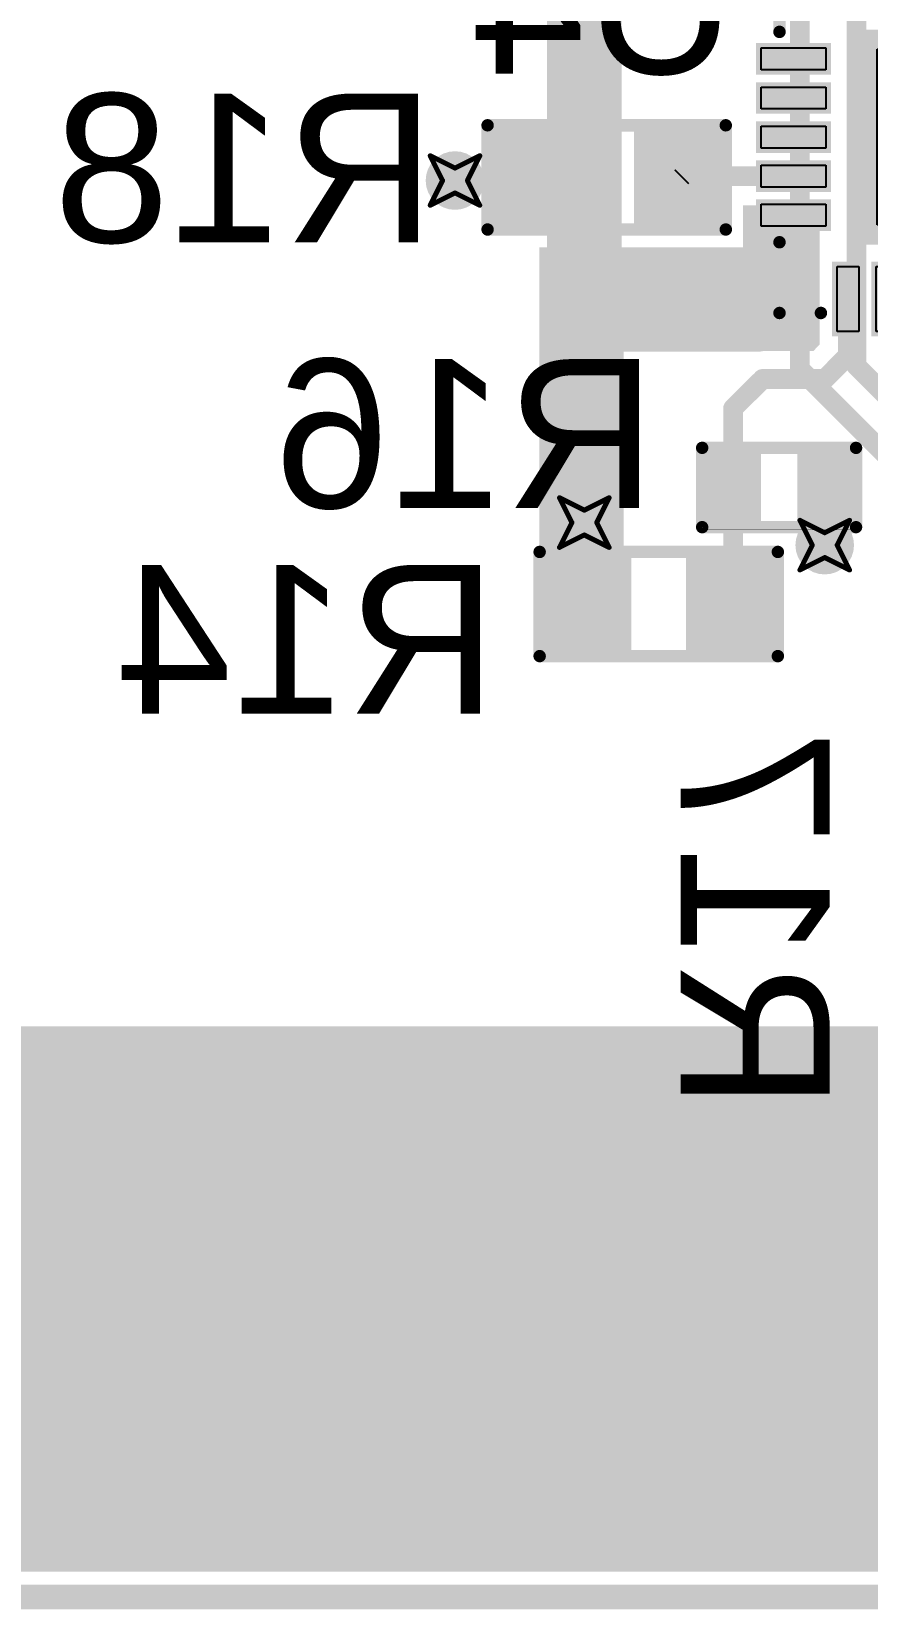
# Model space of a CAD drawing. Header units: inches. Extents: x -11 to 1110, y -7 to 455.
# Drawn here: x 604.53 to 613.09, y -0.13 to 16.03 of the extents above; entities that cross this region are included whole.
import ezdxf

# ---------------------------------------------------------------- set-up
doc = ezdxf.new("R2010")
doc.units = ezdxf.units.IN
for name, color, linetype in [('Board_outline', 216, 'Continuous'), ('Bottom Layer', 5, 'Continuous'), ('Bottom Overlay', 54, 'Continuous'), ('Bottom Paste', 16, 'Continuous'), ('Bottom Solder', 6, 'Continuous'), ('Drill Drawing', 1, 'Continuous'), ('Top Layer', 1, 'Continuous'), ('Via Holes', 16, 'Continuous')]:
    doc.layers.add(name, color=color, linetype=linetype)
doc.styles.add('Arial', font='', dxfattribs={"height": 0.2})
doc.styles.get('Arial').set_extended_font_data('Arial')

# ---------------------------------------------------------------- blocks, each defined once
blk = doc.blocks.new('VQFN_CLIP_28_EP_3_5_4_5___B_7')
at = {"layer": 'Bottom Layer'}
for points in [[(-0.912, 1.825), (-0.912, 2.49), (-0.688, 2.49), (-0.688, 1.825)], [(-0.512, 1.825), (-0.512, 2.49), (-0.288, 2.49), (-0.288, 1.825)], [(-0.112, 1.825), (-0.112, 2.49), (0.112, 2.49), (0.112, 1.825)], [(0.288, 1.825), (0.288, 2.49), (0.512, 2.49), (0.512, 1.825)], [(0.688, 1.825), (0.688, 2.49), (0.912, 2.49), (0.912, 1.825)], [(-1.99, 1.488), (-1.99, 1.712), (-1.325, 1.712), (-1.325, 1.488)], [(1.325, 1.488), (1.325, 1.712), (1.99, 1.712), (1.99, 1.488)], [(-1.05, -1.55), (-1.05, 1.55), (1.05, 1.55), (1.05, -1.55)], [(-1.99, 1.088), (-1.99, 1.312), (-1.325, 1.312), (-1.325, 1.088)], [(1.325, 1.088), (1.325, 1.312), (1.99, 1.312), (1.99, 1.088)], [(-1.99, 0.688), (-1.99, 0.912), (-1.325, 0.912), (-1.325, 0.688)], [(1.325, 0.688), (1.325, 0.912), (1.99, 0.912), (1.99, 0.688)], [(-1.99, 0.288), (-1.99, 0.512), (-1.325, 0.512), (-1.325, 0.288)], [(1.325, 0.288), (1.325, 0.512), (1.99, 0.512), (1.99, 0.288)], [(-1.99, -0.112), (-1.99, 0.112), (-1.325, 0.112), (-1.325, -0.112)], [(1.325, -0.112), (1.325, 0.112), (1.99, 0.112), (1.99, -0.112)], [(-1.99, -0.512), (-1.99, -0.288), (-1.325, -0.288), (-1.325, -0.512)], [(1.325, -0.512), (1.325, -0.288), (1.99, -0.288), (1.99, -0.512)], [(-1.99, -0.912), (-1.99, -0.688), (-1.325, -0.688), (-1.325, -0.912)], [(1.325, -0.912), (1.325, -0.688), (1.99, -0.688), (1.99, -0.912)], [(-1.99, -1.312), (-1.99, -1.088), (-1.325, -1.088), (-1.325, -1.312)], [(1.325, -1.312), (1.325, -1.088), (1.99, -1.088), (1.99, -1.312)], [(-1.99, -1.712), (-1.99, -1.488), (-1.325, -1.488), (-1.325, -1.712)], [(1.325, -1.712), (1.325, -1.488), (1.99, -1.488), (1.99, -1.712)], [(-0.912, -2.49), (-0.912, -1.825), (-0.688, -1.825), (-0.688, -2.49)], [(-0.512, -2.49), (-0.512, -1.825), (-0.288, -1.825), (-0.288, -2.49)], [(-0.112, -2.49), (-0.112, -1.825), (0.112, -1.825), (0.112, -2.49)], [(0.288, -2.49), (0.288, -1.825), (0.512, -1.825), (0.512, -2.49)], [(0.688, -2.49), (0.688, -1.825), (0.912, -1.825), (0.912, -2.49)]]:
    blk.add_hatch(color=5, dxfattribs=at).paths.add_polyline_path(points)
at = {"layer": 'Bottom Solder'}
for points in [[(-0.962, 1.775), (-0.962, 2.54), (-0.638, 2.54), (-0.638, 1.775)], [(-0.562, 1.775), (-0.562, 2.54), (-0.238, 2.54), (-0.238, 1.775)], [(-0.162, 1.775), (-0.162, 2.54), (0.162, 2.54), (0.162, 1.775)], [(0.238, 1.775), (0.238, 2.54), (0.562, 2.54), (0.562, 1.775)], [(0.638, 1.775), (0.638, 2.54), (0.962, 2.54), (0.962, 1.775)], [(-2.04, 1.438), (-2.04, 1.762), (-1.275, 1.762), (-1.275, 1.438)], [(1.275, 1.438), (1.275, 1.762), (2.04, 1.762), (2.04, 1.438)], [(-1.1, -1.6), (-1.1, 1.6), (1.1, 1.6), (1.1, -1.6)], [(-2.04, 1.038), (-2.04, 1.362), (-1.275, 1.362), (-1.275, 1.038)], [(1.275, 1.038), (1.275, 1.362), (2.04, 1.362), (2.04, 1.038)], [(-2.04, 0.638), (-2.04, 0.962), (-1.275, 0.962), (-1.275, 0.638)], [(1.275, 0.638), (1.275, 0.962), (2.04, 0.962), (2.04, 0.638)], [(-2.04, 0.238), (-2.04, 0.562), (-1.275, 0.562), (-1.275, 0.238)], [(1.275, 0.238), (1.275, 0.562), (2.04, 0.562), (2.04, 0.238)], [(-2.04, -0.162), (-2.04, 0.162), (-1.275, 0.162), (-1.275, -0.162)], [(1.275, -0.162), (1.275, 0.162), (2.04, 0.162), (2.04, -0.162)], [(-2.04, -0.562), (-2.04, -0.238), (-1.275, -0.238), (-1.275, -0.562)], [(1.275, -0.562), (1.275, -0.238), (2.04, -0.238), (2.04, -0.562)], [(-2.04, -0.962), (-2.04, -0.638), (-1.275, -0.638), (-1.275, -0.962)], [(1.275, -0.962), (1.275, -0.638), (2.04, -0.638), (2.04, -0.962)], [(-2.04, -1.362), (-2.04, -1.038), (-1.275, -1.038), (-1.275, -1.362)], [(1.275, -1.362), (1.275, -1.038), (2.04, -1.038), (2.04, -1.362)], [(-2.04, -1.762), (-2.04, -1.438), (-1.275, -1.438), (-1.275, -1.762)], [(1.275, -1.762), (1.275, -1.438), (2.04, -1.438), (2.04, -1.762)], [(-0.962, -2.54), (-0.962, -1.775), (-0.638, -1.775), (-0.638, -2.54)], [(-0.562, -2.54), (-0.562, -1.775), (-0.238, -1.775), (-0.238, -2.54)], [(-0.162, -2.54), (-0.162, -1.775), (0.162, -1.775), (0.162, -2.54)], [(0.238, -2.54), (0.238, -1.775), (0.562, -1.775), (0.562, -2.54)], [(0.638, -2.54), (0.638, -1.775), (0.962, -1.775), (0.962, -2.54)]]:
    blk.add_hatch(color=6, dxfattribs=at).paths.add_polyline_path(points)
at = {"layer": 'Bottom Overlay'}
for points in [[(-1.077, 2.301, 0.127, 0.127, 0), (-1.801, 2.301, 0.127, 0.127, 0)], [(-1.801, 1.877, 0.127, 0.127, 0), (-1.801, 2.301, 0.127, 0.127, 0)], [(1.801, 2.301, 0.127, 0.127, 0), (1.077, 2.301, 0.127, 0.127, 0)], [(1.801, 1.877, 0.127, 0.127, 0), (1.801, 2.301, 0.127, 0.127, 0)], [(-2.271, -1.742, 0.127, 0.127, 0), (-2.271, -1.488, 0.127, 0.127, 0)], [(-2.144, -1.615, 0.127, 0.127, 0), (-2.271, -1.488, 0.127, 0.127, 0)], [(-2.271, -1.742, 0.127, 0.127, 0), (-2.144, -1.615, 0.127, 0.127, 0)], [(-1.801, -2.301, 0.127, 0.127, 0), (-1.801, -1.877, 0.127, 0.127, 0)], [(1.801, -2.301, 0.127, 0.127, 0), (1.801, -1.877, 0.127, 0.127, 0)], [(-1.077, -2.301, 0.127, 0.127, 0), (-1.801, -2.301, 0.127, 0.127, 0)], [(1.801, -2.301, 0.127, 0.127, 0), (1.077, -2.301, 0.127, 0.127, 0)]]:
    blk.add_lwpolyline(points, format="xyseb", dxfattribs=at)
for points in [[(-1.833, 2.301, 0.0635, 0.0635, 1), (-1.769, 2.301, 0.0635, 0.0635, 1)], [(-1.833, 2.301, 0.0635, 0.0635, 1), (-1.769, 2.301, 0.0635, 0.0635, 1)], [(-1.109, 2.301, 0.0635, 0.0635, 1), (-1.045, 2.301, 0.0635, 0.0635, 1)], [(1.045, 2.301, 0.0635, 0.0635, 1), (1.109, 2.301, 0.0635, 0.0635, 1)], [(1.769, 2.301, 0.0635, 0.0635, 1), (1.833, 2.301, 0.0635, 0.0635, 1)], [(1.769, 2.301, 0.0635, 0.0635, 1), (1.833, 2.301, 0.0635, 0.0635, 1)], [(-1.833, 1.877, 0.0635, 0.0635, 1), (-1.769, 1.877, 0.0635, 0.0635, 1)], [(1.769, 1.877, 0.0635, 0.0635, 1), (1.833, 1.877, 0.0635, 0.0635, 1)], [(-2.302, -1.488, 0.0635, 0.0635, 1), (-2.239, -1.488, 0.0635, 0.0635, 1)], [(-2.302, -1.488, 0.0635, 0.0635, 1), (-2.239, -1.488, 0.0635, 0.0635, 1)], [(-2.175, -1.615, 0.0635, 0.0635, 1), (-2.112, -1.615, 0.0635, 0.0635, 1)], [(-2.175, -1.615, 0.0635, 0.0635, 1), (-2.112, -1.615, 0.0635, 0.0635, 1)], [(-2.302, -1.742, 0.0635, 0.0635, 1), (-2.239, -1.742, 0.0635, 0.0635, 1)], [(-2.302, -1.742, 0.0635, 0.0635, 1), (-2.239, -1.742, 0.0635, 0.0635, 1)], [(-1.833, -1.877, 0.0635, 0.0635, 1), (-1.769, -1.877, 0.0635, 0.0635, 1)], [(1.769, -1.877, 0.0635, 0.0635, 1), (1.833, -1.877, 0.0635, 0.0635, 1)], [(-1.833, -2.301, 0.0635, 0.0635, 1), (-1.769, -2.301, 0.0635, 0.0635, 1)], [(-1.833, -2.301, 0.0635, 0.0635, 1), (-1.769, -2.301, 0.0635, 0.0635, 1)], [(-1.109, -2.301, 0.0635, 0.0635, 1), (-1.045, -2.301, 0.0635, 0.0635, 1)], [(1.045, -2.301, 0.0635, 0.0635, 1), (1.109, -2.301, 0.0635, 0.0635, 1)], [(1.769, -2.301, 0.0635, 0.0635, 1), (1.833, -2.301, 0.0635, 0.0635, 1)], [(1.769, -2.301, 0.0635, 0.0635, 1), (1.833, -2.301, 0.0635, 0.0635, 1)]]:
    blk.add_lwpolyline(points, format="xyseb", close=True, dxfattribs=at)
at = {"layer": 'Bottom Paste'}
for p, q in [((-0.912, 1.825), (-0.912, 2.49)), ((-0.912, 2.49), (-0.688, 2.49)), ((-0.688, 2.49), (-0.688, 1.825)), ((-0.512, 1.825), (-0.512, 2.49)), ((-0.512, 2.49), (-0.288, 2.49)), ((-0.288, 2.49), (-0.288, 1.825)), ((-0.112, 1.825), (-0.112, 2.49)), ((-0.112, 2.49), (0.112, 2.49)), ((0.112, 2.49), (0.112, 1.825)), ((0.288, 1.825), (0.288, 2.49)), ((0.288, 2.49), (0.512, 2.49)), ((0.512, 2.49), (0.512, 1.825)), ((0.688, 1.825), (0.688, 2.49)), ((0.688, 2.49), (0.912, 2.49)), ((0.912, 2.49), (0.912, 1.825)), ((-0.688, 1.825), (-0.912, 1.825)), ((-0.688, 1.825), (-0.688, 1.825)), ((-0.288, 1.825), (-0.512, 1.825)), ((-0.288, 1.825), (-0.288, 1.825)), ((0.112, 1.825), (-0.112, 1.825)), ((0.112, 1.825), (0.112, 1.825)), ((0.512, 1.825), (0.288, 1.825)), ((0.512, 1.825), (0.512, 1.825)), ((0.912, 1.825), (0.688, 1.825)), ((0.912, 1.825), (0.912, 1.825)), ((-1.99, 1.488), (-1.99, 1.712)), ((-1.99, 1.712), (-1.325, 1.712)), ((-1.325, 1.712), (-1.325, 1.488)), ((1.325, 1.488), (1.325, 1.712)), ((1.325, 1.712), (1.99, 1.712)), ((1.99, 1.712), (1.99, 1.488)), ((-1.325, 1.488), (-1.99, 1.488)), ((-1.325, 1.488), (-1.325, 1.488)), ((1.99, 1.488), (1.325, 1.488)), ((1.99, 1.488), (1.99, 1.488)), ((-1.99, 1.312), (-1.325, 1.312)), ((-1.99, 1.088), (-1.99, 1.312)), ((-1.99, 1.312), (-1.99, 1.312)), ((-1.325, 1.312), (-1.325, 1.088)), ((-0.9, 1.3), (0.9, 1.3)), ((-0.9, -1.3), (-0.9, 1.3)), ((-0.9, 1.3), (-0.9, 1.3)), ((0.9, 1.3), (0.9, -1.3)), ((1.325, 1.088), (1.325, 1.312)), ((1.325, 1.312), (1.99, 1.312)), ((1.99, 1.312), (1.99, 1.088)), ((-1.325, 1.088), (-1.99, 1.088)), ((1.99, 1.088), (1.325, 1.088)), ((1.99, 1.088), (1.99, 1.088)), ((-1.99, 0.688), (-1.99, 0.912)), ((-1.99, 0.912), (-1.325, 0.912)), ((-1.325, 0.912), (-1.325, 0.688)), ((1.325, 0.912), (1.99, 0.912)), ((1.325, 0.688), (1.325, 0.912)), ((1.325, 0.912), (1.325, 0.912)), ((1.99, 0.912), (1.99, 0.688)), ((-1.325, 0.688), (-1.99, 0.688)), ((-1.325, 0.688), (-1.325, 0.688)), ((1.99, 0.688), (1.325, 0.688)), ((-1.99, 0.288), (-1.99, 0.512)), ((-1.99, 0.512), (-1.325, 0.512)), ((-1.325, 0.512), (-1.325, 0.288)), ((1.325, 0.512), (1.99, 0.512)), ((1.325, 0.288), (1.325, 0.512)), ((1.325, 0.512), (1.325, 0.512)), ((1.99, 0.512), (1.99, 0.288)), ((-1.325, 0.288), (-1.99, 0.288)), ((-1.325, 0.288), (-1.325, 0.288)), ((1.99, 0.288), (1.325, 0.288)), ((-1.99, -0.112), (-1.99, 0.112)), ((-1.99, 0.112), (-1.325, 0.112)), ((-1.325, 0.112), (-1.325, -0.112)), ((1.325, 0.112), (1.99, 0.112)), ((1.325, -0.112), (1.325, 0.112)), ((1.325, 0.112), (1.325, 0.112)), ((1.99, 0.112), (1.99, -0.112)), ((-1.325, -0.112), (-1.99, -0.112)), ((-1.325, -0.112), (-1.325, -0.112)), ((1.99, -0.112), (1.325, -0.112)), ((-1.99, -0.512), (-1.99, -0.288)), ((-1.99, -0.288), (-1.325, -0.288)), ((-1.325, -0.288), (-1.325, -0.512)), ((1.325, -0.288), (1.99, -0.288)), ((1.325, -0.512), (1.325, -0.288)), ((1.325, -0.288), (1.325, -0.288)), ((1.99, -0.288), (1.99, -0.512)), ((-1.325, -0.512), (-1.99, -0.512)), ((-1.325, -0.512), (-1.325, -0.512)), ((1.99, -0.512), (1.325, -0.512)), ((-1.99, -0.912), (-1.99, -0.688)), ((-1.99, -0.688), (-1.325, -0.688)), ((-1.325, -0.688), (-1.325, -0.912)), ((1.325, -0.688), (1.99, -0.688)), ((1.325, -0.912), (1.325, -0.688)), ((1.325, -0.688), (1.325, -0.688)), ((1.99, -0.688), (1.99, -0.912)), ((-1.325, -0.912), (-1.99, -0.912)), ((-1.325, -0.912), (-1.325, -0.912)), ((1.99, -0.912), (1.325, -0.912)), ((-1.99, -1.088), (-1.325, -1.088)), ((-1.99, -1.312), (-1.99, -1.088)), ((-1.99, -1.088), (-1.99, -1.088)), ((-1.325, -1.088), (-1.325, -1.312)), ((1.325, -1.088), (1.99, -1.088)), ((1.325, -1.312), (1.325, -1.088)), ((1.325, -1.088), (1.325, -1.088)), ((1.99, -1.088), (1.99, -1.312)), ((-1.325, -1.312), (-1.99, -1.312)), ((0.9, -1.3), (-0.9, -1.3)), ((1.99, -1.312), (1.325, -1.312)), ((-1.99, -1.488), (-1.325, -1.488)), ((-1.99, -1.712), (-1.99, -1.488)), ((-1.99, -1.488), (-1.99, -1.488)), ((-1.325, -1.488), (-1.325, -1.712)), ((1.325, -1.488), (1.99, -1.488)), ((1.325, -1.712), (1.325, -1.488)), ((1.325, -1.488), (1.325, -1.488)), ((1.99, -1.488), (1.99, -1.712)), ((-1.325, -1.712), (-1.99, -1.712)), ((1.99, -1.712), (1.325, -1.712)), ((-0.912, -2.49), (-0.912, -1.825)), ((-0.912, -1.825), (-0.688, -1.825)), ((-0.688, -1.825), (-0.688, -2.49)), ((-0.512, -1.825), (-0.288, -1.825)), ((-0.512, -2.49), (-0.512, -1.825)), ((-0.512, -1.825), (-0.512, -1.825)), ((-0.288, -1.825), (-0.288, -2.49)), ((-0.112, -1.825), (0.112, -1.825)), ((-0.112, -2.49), (-0.112, -1.825)), ((-0.112, -1.825), (-0.112, -1.825)), ((0.112, -1.825), (0.112, -2.49)), ((0.288, -2.49), (0.288, -1.825)), ((0.288, -1.825), (0.512, -1.825)), ((0.512, -1.825), (0.512, -2.49)), ((0.688, -2.49), (0.688, -1.825)), ((0.688, -1.825), (0.912, -1.825)), ((0.912, -1.825), (0.912, -2.49)), ((-0.688, -2.49), (-0.912, -2.49)), ((-0.688, -2.49), (-0.688, -2.49)), ((-0.288, -2.49), (-0.512, -2.49)), ((0.112, -2.49), (-0.112, -2.49)), ((0.512, -2.49), (0.288, -2.49)), ((0.512, -2.49), (0.512, -2.49)), ((0.912, -2.49), (0.688, -2.49)), ((0.912, -2.49), (0.912, -2.49))]:
    blk.add_line(p, q, dxfattribs=at)
blk = doc.blocks.new('R___0603_B_33')
at = {"layer": 'Bottom Layer'}
for points in [[(-1.143, -0.4445), (-1.143, 0.4445), (-0.381, 0.4445), (-0.381, -0.4445)], [(0.381, -0.4445), (0.381, 0.4445), (1.143, 0.4445), (1.143, -0.4445)]]:
    blk.add_hatch(color=5, dxfattribs=at).paths.add_polyline_path(points)
at = {"layer": 'Bottom Paste'}
for points in [[(-1.143, -0.4445), (-1.143, 0.4445), (-0.381, 0.4445), (-0.381, -0.4445)], [(0.381, -0.4445), (0.381, 0.4445), (1.143, 0.4445), (1.143, -0.4445)]]:
    blk.add_hatch(color=16, dxfattribs=at).paths.add_polyline_path(points)
at = {"layer": 'Bottom Solder'}
for points in [[(-1.2446, -0.5461), (-1.2446, 0.5461), (-0.2794, 0.5461), (-0.2794, -0.5461)], [(0.2794, -0.5461), (0.2794, 0.5461), (1.2446, 0.5461), (1.2446, -0.5461)]]:
    blk.add_hatch(color=6, dxfattribs=at).paths.add_polyline_path(points)
at = {"layer": 'Bottom Overlay'}
for points in [[(1.2192, 0.5334, 0.127, 0.127, 0), (-1.2192, 0.5334, 0.127, 0.127, 0)], [(-1.2192, 0.5334, 0.127, 0.127, 0), (-1.2192, -0.5334, 0.127, 0.127, 0)], [(1.2192, 0.5334, 0.127, 0.127, 0), (1.2192, -0.5334, 0.127, 0.127, 0)], [(1.2192, -0.5334, 0.127, 0.127, 0), (-1.2192, -0.5334, 0.127, 0.127, 0)]]:
    blk.add_lwpolyline(points, format="xyseb", dxfattribs=at)
for points in [[(-1.25095, 0.5334, 0.0635, 0.0635, 1), (-1.18745, 0.5334, 0.0635, 0.0635, 1)], [(-1.25095, 0.5334, 0.0635, 0.0635, 1), (-1.18745, 0.5334, 0.0635, 0.0635, 1)], [(1.18745, 0.5334, 0.0635, 0.0635, 1), (1.25095, 0.5334, 0.0635, 0.0635, 1)], [(1.18745, 0.5334, 0.0635, 0.0635, 1), (1.25095, 0.5334, 0.0635, 0.0635, 1)], [(-1.25095, -0.5334, 0.0635, 0.0635, 1), (-1.18745, -0.5334, 0.0635, 0.0635, 1)], [(-1.25095, -0.5334, 0.0635, 0.0635, 1), (-1.18745, -0.5334, 0.0635, 0.0635, 1)], [(1.18745, -0.5334, 0.0635, 0.0635, 1), (1.25095, -0.5334, 0.0635, 0.0635, 1)], [(1.18745, -0.5334, 0.0635, 0.0635, 1), (1.25095, -0.5334, 0.0635, 0.0635, 1)]]:
    blk.add_lwpolyline(points, format="xyseb", close=True, dxfattribs=at)
blk = doc.blocks.new('R___0402_B_35')
at = {"layer": 'Bottom Layer'}
for points in [[(-0.241, 0.318), (-0.241, -0.318), (-0.699, -0.318), (-0.699, 0.318)], [(0.699, 0.318), (0.699, -0.318), (0.241, -0.318), (0.241, 0.318)]]:
    blk.add_hatch(color=5, dxfattribs=at).paths.add_polyline_path(points)
at = {"layer": 'Bottom Paste'}
for points in [[(-0.241, 0.318), (-0.241, -0.318), (-0.699, -0.318), (-0.699, 0.318)], [(0.699, 0.318), (0.699, -0.318), (0.241, -0.318), (0.241, 0.318)]]:
    blk.add_hatch(color=16, dxfattribs=at).paths.add_polyline_path(points)
at = {"layer": 'Bottom Solder'}
for points in [[(-0.186, 0.373), (-0.186, -0.373), (-0.754, -0.373), (-0.754, 0.373)], [(0.754, 0.373), (0.754, -0.373), (0.186, -0.373), (0.186, 0.373)]]:
    blk.add_hatch(color=6, dxfattribs=at).paths.add_polyline_path(points)
at = {"layer": 'Bottom Overlay'}
for points in [[(0.787, 0.406, 0.127, 0.127, 0), (-0.787, 0.406, 0.127, 0.127, 0)], [(-0.787, 0.406, 0.127, 0.127, 0), (-0.787, -0.406, 0.127, 0.127, 0)], [(0.813, 0.432, 0.00323, 0.00323, 0), (-0.813, 0.432, 0.00323, 0.00323, 0)], [(0.787, 0.406, 0.127, 0.127, 0), (0.787, -0.406, 0.127, 0.127, 0)], [(0.787, -0.406, 0.127, 0.127, 0), (-0.787, -0.406, 0.127, 0.127, 0)]]:
    blk.add_lwpolyline(points, format="xyseb", dxfattribs=at)
for points in [[(-0.819, 0.406, 0.0635, 0.0635, 1), (-0.756, 0.406, 0.0635, 0.0635, 1)], [(-0.819, 0.406, 0.0635, 0.0635, 1), (-0.756, 0.406, 0.0635, 0.0635, 1)], [(-0.814, 0.432, 0.00161, 0.00161, 1), (-0.812, 0.432, 0.00161, 0.00161, 1)], [(0.756, 0.406, 0.0635, 0.0635, 1), (0.819, 0.406, 0.0635, 0.0635, 1)], [(0.756, 0.406, 0.0635, 0.0635, 1), (0.819, 0.406, 0.0635, 0.0635, 1)], [(0.812, 0.432, 0.00161, 0.00161, 1), (0.814, 0.432, 0.00161, 0.00161, 1)], [(-0.819, -0.406, 0.0635, 0.0635, 1), (-0.756, -0.406, 0.0635, 0.0635, 1)], [(-0.819, -0.406, 0.0635, 0.0635, 1), (-0.756, -0.406, 0.0635, 0.0635, 1)], [(0.756, -0.406, 0.0635, 0.0635, 1), (0.819, -0.406, 0.0635, 0.0635, 1)], [(0.756, -0.406, 0.0635, 0.0635, 1), (0.819, -0.406, 0.0635, 0.0635, 1)]]:
    blk.add_lwpolyline(points, format="xyseb", close=True, dxfattribs=at)
blk = doc.blocks.new('R___0603_B_37')
at = {"layer": 'Bottom Layer'}
for points in [[(-1.143, -0.4445), (-1.143, 0.4445), (-0.381, 0.4445), (-0.381, -0.4445)], [(0.381, -0.4445), (0.381, 0.4445), (1.143, 0.4445), (1.143, -0.4445)]]:
    blk.add_hatch(color=5, dxfattribs=at).paths.add_polyline_path(points)
at = {"layer": 'Bottom Paste'}
for points in [[(-1.143, -0.4445), (-1.143, 0.4445), (-0.381, 0.4445), (-0.381, -0.4445)], [(0.381, -0.4445), (0.381, 0.4445), (1.143, 0.4445), (1.143, -0.4445)]]:
    blk.add_hatch(color=16, dxfattribs=at).paths.add_polyline_path(points)
at = {"layer": 'Bottom Solder'}
for points in [[(-1.2446, -0.5461), (-1.2446, 0.5461), (-0.2794, 0.5461), (-0.2794, -0.5461)], [(0.2794, -0.5461), (0.2794, 0.5461), (1.2446, 0.5461), (1.2446, -0.5461)]]:
    blk.add_hatch(color=6, dxfattribs=at).paths.add_polyline_path(points)
at = {"layer": 'Bottom Overlay'}
for points in [[(1.2192, 0.5334, 0.127, 0.127, 0), (-1.2192, 0.5334, 0.127, 0.127, 0)], [(-1.2192, 0.5334, 0.127, 0.127, 0), (-1.2192, -0.5334, 0.127, 0.127, 0)], [(1.2192, 0.5334, 0.127, 0.127, 0), (1.2192, -0.5334, 0.127, 0.127, 0)], [(1.2192, -0.5334, 0.127, 0.127, 0), (-1.2192, -0.5334, 0.127, 0.127, 0)]]:
    blk.add_lwpolyline(points, format="xyseb", dxfattribs=at)
for points in [[(-1.25095, 0.5334, 0.0635, 0.0635, 1), (-1.18745, 0.5334, 0.0635, 0.0635, 1)], [(-1.25095, 0.5334, 0.0635, 0.0635, 1), (-1.18745, 0.5334, 0.0635, 0.0635, 1)], [(1.18745, 0.5334, 0.0635, 0.0635, 1), (1.25095, 0.5334, 0.0635, 0.0635, 1)], [(1.18745, 0.5334, 0.0635, 0.0635, 1), (1.25095, 0.5334, 0.0635, 0.0635, 1)], [(-1.25095, -0.5334, 0.0635, 0.0635, 1), (-1.18745, -0.5334, 0.0635, 0.0635, 1)], [(-1.25095, -0.5334, 0.0635, 0.0635, 1), (-1.18745, -0.5334, 0.0635, 0.0635, 1)], [(1.18745, -0.5334, 0.0635, 0.0635, 1), (1.25095, -0.5334, 0.0635, 0.0635, 1)], [(1.18745, -0.5334, 0.0635, 0.0635, 1), (1.25095, -0.5334, 0.0635, 0.0635, 1)]]:
    blk.add_lwpolyline(points, format="xyseb", close=True, dxfattribs=at)

msp = doc.modelspace()

# ---------------------------------------------------------------- hatches: boundary and pattern name
at = {"layer": 'Bottom Layer'}
for points in [[(638.429, 15.262), (638.432, 15.248), (638.432, 13.621), (638.432, 10.287), (638.432, 10.287), (638.432, 8.465), (636.24, 8.465), (636.222, 8.468), (636.222, 8.82), (633.86, 8.82), (633.86, 8.508), (633.857, 8.49), (633.857, 7.96), (633.839, 7.957), (633.327, 7.957), (633.309, 7.96), (633.309, 8.648), (633.25, 8.648), (633.25, 10.471), (631.088, 10.471), (631.088, 0.259), (600.812, 0.259), (600.812, 5.824), (600.815, 5.839), (600.829, 5.842), (617.449, 5.842), (617.449, 10.471), (616.298, 10.471), (616.283, 10.474), (616.28, 10.489), (616.28, 10.827), (616.28, 12.086), (614.64, 12.086), (614.371, 12.355), (614.371, 12.781), (614.376, 12.781), (614.376, 13.621), (614.596, 13.621), (614.596, 12.781), (615.176, 12.781), (615.176, 13.621), (627.278, 13.621), (627.278, 15.248), (627.281, 15.262), (627.296, 15.265), (638.414, 15.265)], [(612.597, 13.801), (612.596, 13.801), (612.596, 12.823), (612.53, 12.756), (612.013, 12.756), (611.985, 12.751), (610.591, 12.751), (610.591, 9.728), (609.727, 9.728), (609.727, 13.818), (611.81, 13.818), (611.81, 14.249), (612.597, 14.249)]]:
    msp.add_hatch(color=5, dxfattribs=at).paths.add_polyline_path(points)
h = msp.add_hatch(color=5, dxfattribs=at)
edge = h.paths.add_edge_path()
edge.add_arc((608.863, 14.503), 0.3, 0, 360)
h = msp.add_hatch(color=5, dxfattribs=at)
edge = h.paths.add_edge_path()
edge.add_arc((610.187, 11.001), 0.3, 0, 360)
h = msp.add_hatch(color=5, dxfattribs=at)
edge = h.paths.add_edge_path()
edge.add_arc((612.648, 10.77), 0.3, 0, 360)
at = {"layer": 'Top Layer'}
h = msp.add_hatch(color=1, dxfattribs=at)
edge = h.paths.add_edge_path()
edge.add_arc((608.863, 14.503), 0.3, 0, 360)
h = msp.add_hatch(color=1, dxfattribs=at)
edge = h.paths.add_edge_path()
edge.add_arc((610.187, 11.001), 0.3, 0, 360)
h = msp.add_hatch(color=1, dxfattribs=at)
edge = h.paths.add_edge_path()
edge.add_arc((612.648, 10.77), 0.3, 0, 360)
at = {"layer": 'Via Holes'}
h = msp.add_hatch(color=7, dxfattribs=at)
edge = h.paths.add_edge_path()
edge.add_arc((608.863, 14.503), 0.15, 0, 360)
h = msp.add_hatch(color=7, dxfattribs=at)
edge = h.paths.add_edge_path()
edge.add_arc((610.187, 11.001), 0.15, 0, 360)
h = msp.add_hatch(color=7, dxfattribs=at)
edge = h.paths.add_edge_path()
edge.add_arc((612.648, 10.77), 0.15, 0, 360)

# ---------------------------------------------------------------- linework, layer by layer
at = {"layer": 'Board_outline'}
msp.add_lwpolyline([(0, 0, 0.254, 0.254, 0), (704, 0, 0.254, 0.254, 0)], format="xyseb", dxfattribs=at)
at = {"layer": 'Bottom Layer'}
for points in [[(611.178, 14.535, 0.203, 0.203, 0), (611.191, 14.548, 0.203, 0.203, 0)], [(611.191, 14.548, 0.203, 0.203, 0), (612.329, 14.548, 0.203, 0.203, 0)], [(612.886, 12.71, 0.203, 0.203, 0), (612.886, 13.291, 0.203, 0.203, 0)], [(612.648, 12.471, 0.203, 0.203, 0), (612.886, 12.71, 0.203, 0.203, 0)], [(611.711, 12.17, 0.203, 0.203, 0), (612.013, 12.471, 0.203, 0.203, 0)], [(612.013, 12.471, 0.203, 0.203, 0), (612.648, 12.471, 0.203, 0.203, 0)], [(611.711, 11.36, 0.203, 0.203, 0), (611.711, 12.17, 0.203, 0.203, 0)], [(610.187, 10.167, 0.762, 0.762, 0), (610.187, 11.001, 0.762, 0.762, 0)], [(611.711, 10.167, 0.203, 0.203, 0), (611.711, 11.36, 0.203, 0.203, 0)]]:
    msp.add_lwpolyline(points, format="xyseb", dxfattribs=at)
for points in [[(611.127, 14.535, 0.102, 0.102, 1), (611.229, 14.535, 0.102, 0.102, 1)], [(611.14, 14.548, 0.102, 0.102, 1), (611.242, 14.548, 0.102, 0.102, 1)], [(611.14, 14.548, 0.102, 0.102, 1), (611.242, 14.548, 0.102, 0.102, 1)], [(612.278, 14.548, 0.102, 0.102, 1), (612.379, 14.548, 0.102, 0.102, 1)], [(612.835, 13.291, 0.102, 0.102, 1), (612.937, 13.291, 0.102, 0.102, 1)], [(612.835, 12.71, 0.102, 0.102, 1), (612.937, 12.71, 0.102, 0.102, 1)], [(612.835, 12.71, 0.102, 0.102, 1), (612.937, 12.71, 0.102, 0.102, 1)], [(611.962, 12.471, 0.102, 0.102, 1), (612.064, 12.471, 0.102, 0.102, 1)], [(611.962, 12.471, 0.102, 0.102, 1), (612.064, 12.471, 0.102, 0.102, 1)], [(612.597, 12.471, 0.102, 0.102, 1), (612.699, 12.471, 0.102, 0.102, 1)], [(612.597, 12.471, 0.102, 0.102, 1), (612.699, 12.471, 0.102, 0.102, 1)], [(611.66, 12.17, 0.102, 0.102, 1), (611.762, 12.17, 0.102, 0.102, 1)], [(611.66, 12.17, 0.102, 0.102, 1), (611.762, 12.17, 0.102, 0.102, 1)], [(609.997, 11.001, 0.381, 0.381, 1), (610.378, 11.001, 0.381, 0.381, 1)], [(611.66, 11.36, 0.102, 0.102, 1), (611.762, 11.36, 0.102, 0.102, 1)], [(611.66, 11.36, 0.102, 0.102, 1), (611.762, 11.36, 0.102, 0.102, 1)], [(609.997, 10.167, 0.381, 0.381, 1), (610.378, 10.167, 0.381, 0.381, 1)], [(611.66, 10.167, 0.102, 0.102, 1), (611.762, 10.167, 0.102, 0.102, 1)]]:
    msp.add_lwpolyline(points, format="xyseb", close=True, dxfattribs=at)
at = {"layer": 'Drill Drawing'}
for points in [[(608.609, 14.757, 0.0508, 0.0508, 0), (608.863, 14.63, 0.0508, 0.0508, 0)], [(608.609, 14.757, 0.0508, 0.0508, 0), (608.736, 14.503, 0.0508, 0.0508, 0)], [(608.863, 14.63, 0.0508, 0.0508, 0), (609.117, 14.757, 0.0508, 0.0508, 0)], [(608.99, 14.503, 0.0508, 0.0508, 0), (609.117, 14.757, 0.0508, 0.0508, 0)], [(608.609, 14.249, 0.0508, 0.0508, 0), (608.736, 14.503, 0.0508, 0.0508, 0)], [(608.609, 14.249, 0.0508, 0.0508, 0), (608.863, 14.376, 0.0508, 0.0508, 0)], [(608.863, 14.376, 0.0508, 0.0508, 0), (609.117, 14.249, 0.0508, 0.0508, 0)], [(608.99, 14.503, 0.0508, 0.0508, 0), (609.117, 14.249, 0.0508, 0.0508, 0)], [(609.933, 11.255, 0.0508, 0.0508, 0), (610.187, 11.128, 0.0508, 0.0508, 0)], [(609.933, 11.255, 0.0508, 0.0508, 0), (610.06, 11.001, 0.0508, 0.0508, 0)], [(610.187, 11.128, 0.0508, 0.0508, 0), (610.441, 11.255, 0.0508, 0.0508, 0)], [(610.314, 11.001, 0.0508, 0.0508, 0), (610.441, 11.255, 0.0508, 0.0508, 0)], [(609.933, 10.747, 0.0508, 0.0508, 0), (610.06, 11.001, 0.0508, 0.0508, 0)], [(610.314, 11.001, 0.0508, 0.0508, 0), (610.441, 10.747, 0.0508, 0.0508, 0)], [(612.394, 11.024, 0.0508, 0.0508, 0), (612.648, 10.897, 0.0508, 0.0508, 0)], [(612.394, 11.024, 0.0508, 0.0508, 0), (612.521, 10.77, 0.0508, 0.0508, 0)], [(612.648, 10.897, 0.0508, 0.0508, 0), (612.902, 11.024, 0.0508, 0.0508, 0)], [(612.775, 10.77, 0.0508, 0.0508, 0), (612.902, 11.024, 0.0508, 0.0508, 0)], [(609.933, 10.747, 0.0508, 0.0508, 0), (610.187, 10.874, 0.0508, 0.0508, 0)], [(610.187, 10.874, 0.0508, 0.0508, 0), (610.441, 10.747, 0.0508, 0.0508, 0)], [(612.394, 10.516, 0.0508, 0.0508, 0), (612.521, 10.77, 0.0508, 0.0508, 0)], [(612.394, 10.516, 0.0508, 0.0508, 0), (612.648, 10.643, 0.0508, 0.0508, 0)], [(612.648, 10.643, 0.0508, 0.0508, 0), (612.902, 10.516, 0.0508, 0.0508, 0)], [(612.775, 10.77, 0.0508, 0.0508, 0), (612.902, 10.516, 0.0508, 0.0508, 0)]]:
    msp.add_lwpolyline(points, format="xyseb", dxfattribs=at)
for points in [[(608.597, 14.757, 0.0254, 0.0254, 1), (608.622, 14.757, 0.0254, 0.0254, 1)], [(608.597, 14.757, 0.0254, 0.0254, 1), (608.622, 14.757, 0.0254, 0.0254, 1)], [(609.105, 14.757, 0.0254, 0.0254, 1), (609.13, 14.757, 0.0254, 0.0254, 1)], [(609.105, 14.757, 0.0254, 0.0254, 1), (609.13, 14.757, 0.0254, 0.0254, 1)], [(608.851, 14.63, 0.0254, 0.0254, 1), (608.876, 14.63, 0.0254, 0.0254, 1)], [(608.851, 14.63, 0.0254, 0.0254, 1), (608.876, 14.63, 0.0254, 0.0254, 1)], [(608.724, 14.503, 0.0254, 0.0254, 1), (608.749, 14.503, 0.0254, 0.0254, 1)], [(608.724, 14.503, 0.0254, 0.0254, 1), (608.749, 14.503, 0.0254, 0.0254, 1)], [(608.851, 14.376, 0.0254, 0.0254, 1), (608.876, 14.376, 0.0254, 0.0254, 1)], [(608.851, 14.376, 0.0254, 0.0254, 1), (608.876, 14.376, 0.0254, 0.0254, 1)], [(608.978, 14.503, 0.0254, 0.0254, 1), (609.003, 14.503, 0.0254, 0.0254, 1)], [(608.978, 14.503, 0.0254, 0.0254, 1), (609.003, 14.503, 0.0254, 0.0254, 1)], [(608.597, 14.249, 0.0254, 0.0254, 1), (608.622, 14.249, 0.0254, 0.0254, 1)], [(608.597, 14.249, 0.0254, 0.0254, 1), (608.622, 14.249, 0.0254, 0.0254, 1)], [(609.105, 14.249, 0.0254, 0.0254, 1), (609.13, 14.249, 0.0254, 0.0254, 1)], [(609.105, 14.249, 0.0254, 0.0254, 1), (609.13, 14.249, 0.0254, 0.0254, 1)], [(609.92, 11.255, 0.0254, 0.0254, 1), (609.946, 11.255, 0.0254, 0.0254, 1)], [(609.92, 11.255, 0.0254, 0.0254, 1), (609.946, 11.255, 0.0254, 0.0254, 1)], [(610.174, 11.128, 0.0254, 0.0254, 1), (610.2, 11.128, 0.0254, 0.0254, 1)], [(610.174, 11.128, 0.0254, 0.0254, 1), (610.2, 11.128, 0.0254, 0.0254, 1)], [(610.428, 11.255, 0.0254, 0.0254, 1), (610.454, 11.255, 0.0254, 0.0254, 1)], [(610.428, 11.255, 0.0254, 0.0254, 1), (610.454, 11.255, 0.0254, 0.0254, 1)], [(610.047, 11.001, 0.0254, 0.0254, 1), (610.073, 11.001, 0.0254, 0.0254, 1)], [(610.047, 11.001, 0.0254, 0.0254, 1), (610.073, 11.001, 0.0254, 0.0254, 1)], [(610.301, 11.001, 0.0254, 0.0254, 1), (610.327, 11.001, 0.0254, 0.0254, 1)], [(610.301, 11.001, 0.0254, 0.0254, 1), (610.327, 11.001, 0.0254, 0.0254, 1)], [(612.381, 11.024, 0.0254, 0.0254, 1), (612.407, 11.024, 0.0254, 0.0254, 1)], [(612.381, 11.024, 0.0254, 0.0254, 1), (612.407, 11.024, 0.0254, 0.0254, 1)], [(612.889, 11.024, 0.0254, 0.0254, 1), (612.915, 11.024, 0.0254, 0.0254, 1)], [(612.889, 11.024, 0.0254, 0.0254, 1), (612.915, 11.024, 0.0254, 0.0254, 1)], [(610.174, 10.874, 0.0254, 0.0254, 1), (610.2, 10.874, 0.0254, 0.0254, 1)], [(610.174, 10.874, 0.0254, 0.0254, 1), (610.2, 10.874, 0.0254, 0.0254, 1)], [(612.635, 10.897, 0.0254, 0.0254, 1), (612.661, 10.897, 0.0254, 0.0254, 1)], [(612.635, 10.897, 0.0254, 0.0254, 1), (612.661, 10.897, 0.0254, 0.0254, 1)], [(609.92, 10.747, 0.0254, 0.0254, 1), (609.946, 10.747, 0.0254, 0.0254, 1)], [(609.92, 10.747, 0.0254, 0.0254, 1), (609.946, 10.747, 0.0254, 0.0254, 1)], [(610.428, 10.747, 0.0254, 0.0254, 1), (610.454, 10.747, 0.0254, 0.0254, 1)], [(610.428, 10.747, 0.0254, 0.0254, 1), (610.454, 10.747, 0.0254, 0.0254, 1)], [(612.508, 10.77, 0.0254, 0.0254, 1), (612.534, 10.77, 0.0254, 0.0254, 1)], [(612.508, 10.77, 0.0254, 0.0254, 1), (612.534, 10.77, 0.0254, 0.0254, 1)], [(612.635, 10.643, 0.0254, 0.0254, 1), (612.661, 10.643, 0.0254, 0.0254, 1)], [(612.635, 10.643, 0.0254, 0.0254, 1), (612.661, 10.643, 0.0254, 0.0254, 1)], [(612.762, 10.77, 0.0254, 0.0254, 1), (612.788, 10.77, 0.0254, 0.0254, 1)], [(612.762, 10.77, 0.0254, 0.0254, 1), (612.788, 10.77, 0.0254, 0.0254, 1)], [(612.381, 10.516, 0.0254, 0.0254, 1), (612.407, 10.516, 0.0254, 0.0254, 1)], [(612.381, 10.516, 0.0254, 0.0254, 1), (612.407, 10.516, 0.0254, 0.0254, 1)], [(612.889, 10.516, 0.0254, 0.0254, 1), (612.915, 10.516, 0.0254, 0.0254, 1)], [(612.889, 10.516, 0.0254, 0.0254, 1), (612.915, 10.516, 0.0254, 0.0254, 1)]]:
    msp.add_lwpolyline(points, format="xyseb", close=True, dxfattribs=at)
at = {"layer": 'Top Layer'}
for points in [[(610.187, 11.001, 0.762, 0.762, 0), (610.187, 26.02, 0.762, 0.762, 0)], [(612.394, 12.573, 0.203, 0.203, 0), (612.394, 17.831, 0.203, 0.203, 0)], [(612.973, 12.603, 0.203, 0.203, 0), (612.973, 17.591, 0.203, 0.203, 0)], [(612.394, 12.573, 0.203, 0.203, 0), (613.692, 11.275, 0.203, 0.203, 0)], [(612.973, 12.603, 0.203, 0.203, 0), (614.242, 11.335, 0.203, 0.203, 0)]]:
    msp.add_lwpolyline(points, format="xyseb", dxfattribs=at)
for points in [[(612.343, 12.573, 0.102, 0.102, 1), (612.445, 12.573, 0.102, 0.102, 1)], [(612.343, 12.573, 0.102, 0.102, 1), (612.445, 12.573, 0.102, 0.102, 1)], [(612.923, 12.603, 0.102, 0.102, 1), (613.024, 12.603, 0.102, 0.102, 1)], [(612.923, 12.603, 0.102, 0.102, 1), (613.024, 12.603, 0.102, 0.102, 1)], [(609.997, 11.001, 0.381, 0.381, 1), (610.378, 11.001, 0.381, 0.381, 1)]]:
    msp.add_lwpolyline(points, format="xyseb", close=True, dxfattribs=at)

# ---------------------------------------------------------------- block references
for name, p, rotation in [('VQFN_CLIP_28_EP_3_5_4_5___B_7', (614.486, 14.948), 270), ('R___0603_B_33', (610.416, 14.535), 180), ('R___0402_B_35', (612.181, 11.36), 180), ('R___0603_B_37', (610.949, 10.167), 180)]:
    msp.add_blockref(name, p, dxfattribs=dict(rotation=rotation))

# ---------------------------------------------------------------- texts
at = {"layer": 'Bottom Overlay', "style": 'Arial', "text_generation_flag": 2}
for s, p in [('U4', (611.733, 15.596)), ('R18', (608.66, 13.869)), ('R16', (610.92, 11.151)), ('R14', (609.295, 9.043))]:
    msp.add_text(s, height=1.524, dxfattribs=at).set_placement(p)
msp.add_text('R17', height=1.524, rotation=270, dxfattribs=at).set_placement((611.175, 4.979))

doc.saveas('drawing.dxf')
